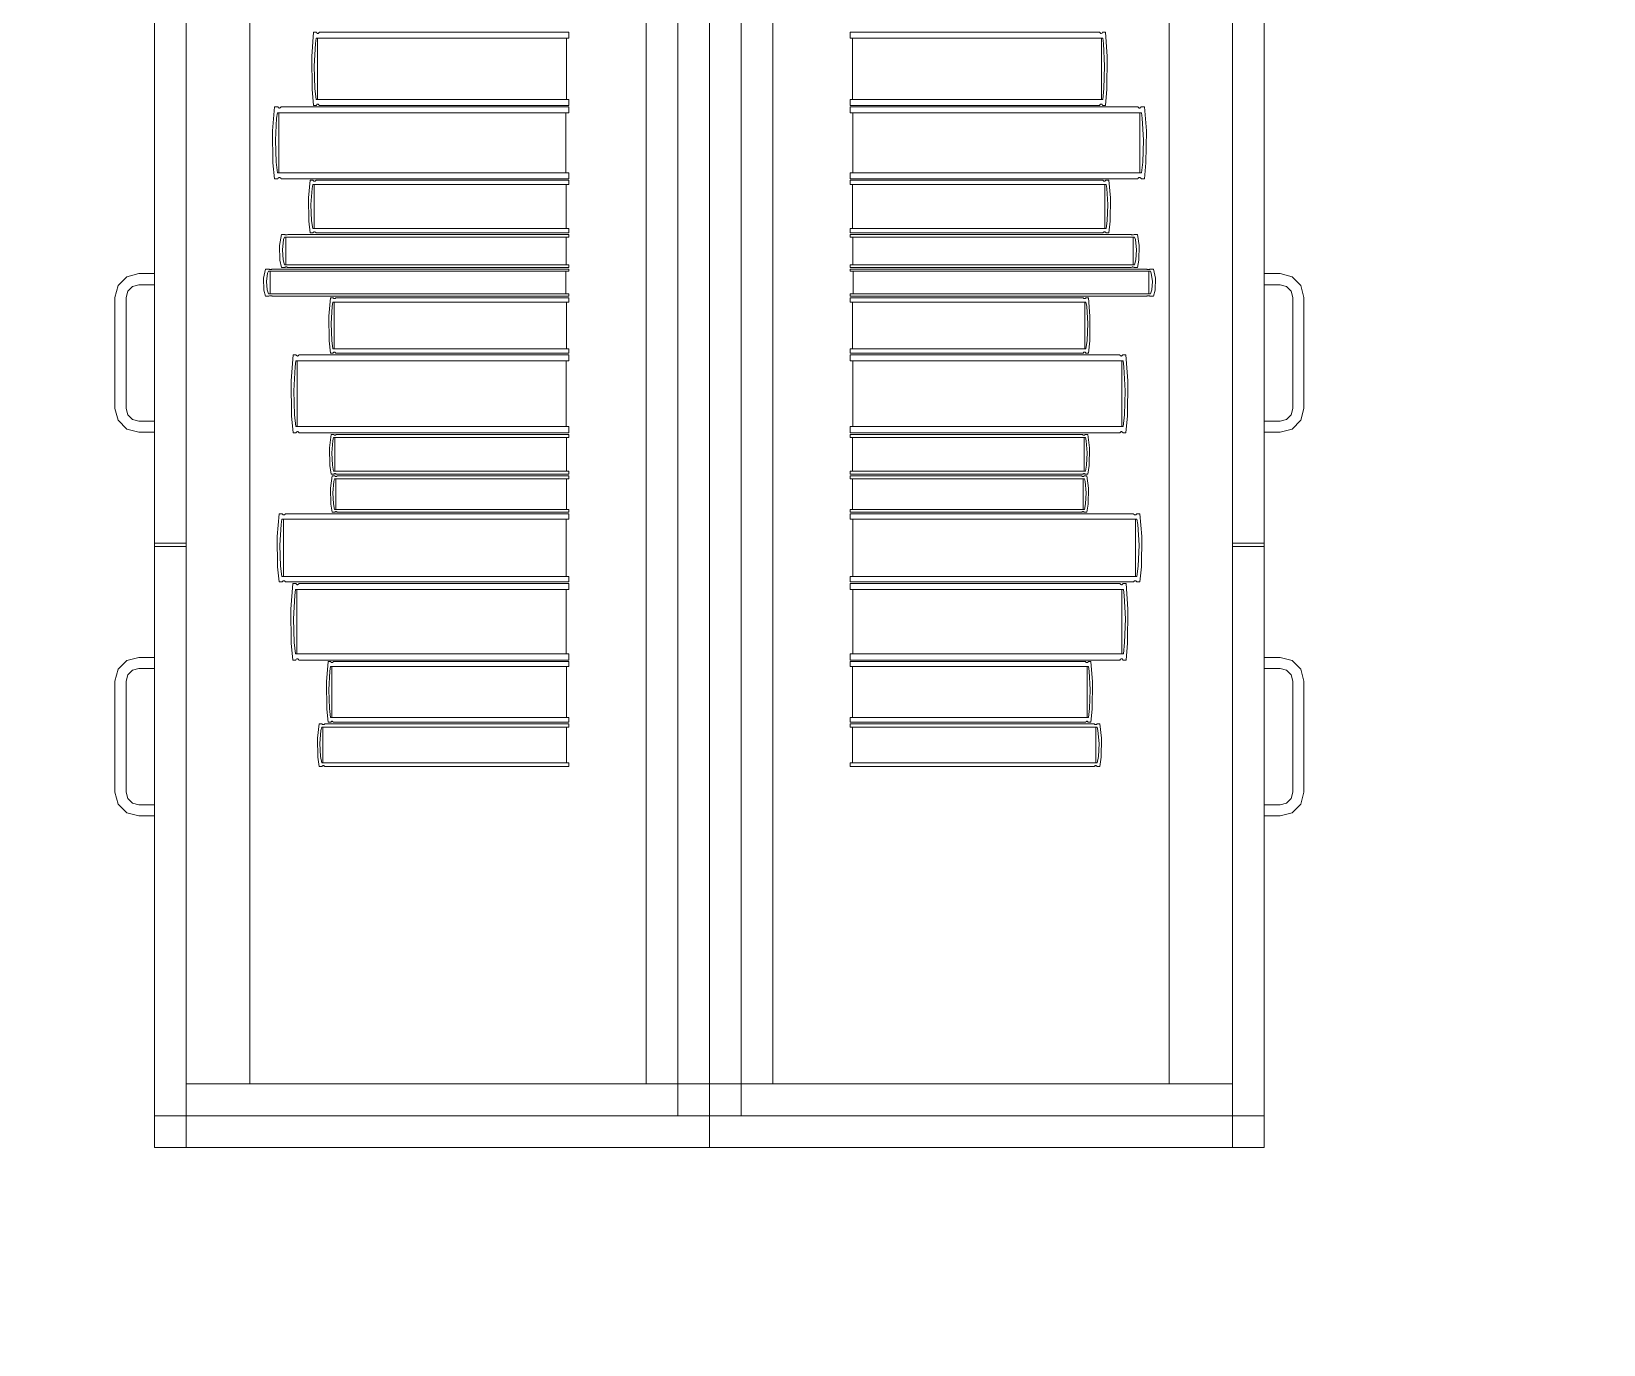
# Model space of a CAD drawing. Header units: inches. Extents: x -38 to 5698, y -33 to 92.
# Drawn here: x 19.242 to 20.234, y 12.188 to 13.016 of the extents above; entities that cross this region are included whole.
import ezdxf

# ---------------------------------------------------------------- set-up
doc = ezdxf.new("R2010")
doc.units = ezdxf.units.IN
doc.header["$MEASUREMENT"] = 0
doc.layers.add('08 _ STR _ EXT _ 10 Vereda Exterior', color=7, linetype='Continuous')
doc.layers.add('Interior - Mobiliario', color=7, linetype='Continuous')

msp = doc.modelspace()

# ---------------------------------------------------------------- hatches: boundary and pattern name
at = {"layer": '08 _ STR _ EXT _ 10 Vereda Exterior', "linetype": 'Continuous', "lineweight": 13}
h = msp.add_hatch(dxfattribs=at)
h.set_pattern_fill('RETÍCULA_100X100_0002', color=251, style=0, pattern_type=2)
h.set_pattern_definition([(360, (3.7574, 18.3027), (0, 2.53199), []), (90, (3.7574, 18.3027), (-3.6, 0), [])])
h.paths.add_polyline_path([(2.17, 3.62132), (4.29132, 1.5), (9.32, 1.5), (9.32, 6.5), (40.52, 6.5), (40.52, 1.5), (52.92, 1.5), (52.92, 19.08592), (51.56998, 19.08592), (51.56998, 7.2), (9.06996, 7.2), (9.06996, 7.85001), (6.52013, 7.85001, -0.414214), (6.27012, 8.10001), (6.27012, 8.85001, -0.414213), (6.52012, 9.10001), (9.06996, 9.10002), (9.06996, 12), (6.52013, 12, -0.414214), (6.27011, 12.25), (6.27007, 13, -0.414213), (6.52012, 13.25), (9.06996, 13.25001), (9.06996, 16.14999), (6.52008, 16.14999, -0.414214), (6.27012, 16.39999), (6.27008, 17.14999, -0.414213), (6.52008, 17.39999), (8.76997, 17.4), (8.77062, 21.04989), (2.17, 21.04989)])

# ---------------------------------------------------------------- linework, layer by layer
at = {"layer": 'Interior - Mobiliario', "color": 175, "linetype": 'Continuous', "lineweight": 13}
for p, q in [((19.31998, 13.8121), (19.31998, 12.3121)), ((19.66998, 12.3121), (19.66998, 13.8121)), ((19.66998, 12.3121), (19.66998, 13.8121)), ((20.01998, 13.8121), (20.01998, 12.3121)), ((19.31998, 12.3321), (19.31998, 13.7921)), ((19.31998, 12.3321), (19.31998, 13.7921)), ((19.33998, 12.3321), (19.33998, 13.7921)), ((19.33998, 12.3321), (19.33998, 13.7921)), ((19.33998, 12.3321), (19.33998, 13.7921)), ((19.64998, 13.7921), (19.64998, 12.3321)), ((19.64998, 13.7921), (19.64998, 12.3321)), ((19.64998, 12.3321), (19.64998, 13.7921)), ((19.64998, 13.7921), (19.64998, 12.3321)), ((19.64998, 13.7921), (19.64998, 12.3321)), ((19.64998, 13.7921), (19.64998, 12.3321)), ((19.66998, 13.7921), (19.66998, 12.3321)), ((19.66998, 13.7921), (19.66998, 12.3321)), ((19.66998, 13.7921), (19.66998, 12.3321)), ((19.66998, 13.7921), (19.66998, 12.3321)), ((19.66998, 13.7921), (19.66998, 12.3321)), ((19.66998, 13.7921), (19.66998, 12.3321)), ((19.68998, 13.7921), (19.68998, 12.3321)), ((19.68998, 13.7921), (19.68998, 12.3321)), ((19.68998, 12.3321), (19.68998, 13.7921)), ((19.68998, 13.7921), (19.68998, 12.3321)), ((19.68998, 13.7921), (19.68998, 12.3321)), ((19.68998, 13.7921), (19.68998, 12.3321)), ((19.99998, 12.3321), (19.99998, 13.7921)), ((19.99998, 12.3321), (19.99998, 13.7921)), ((19.99998, 12.3321), (19.99998, 13.7921)), ((20.01998, 12.3321), (20.01998, 13.7921)), ((20.01998, 12.3321), (20.01998, 13.7921)), ((19.33998, 12.3521), (19.33998, 13.7721)), ((19.37998, 13.7721), (19.37998, 12.3521)), ((19.62998, 12.3521), (19.62998, 13.7721)), ((19.66998, 13.7721), (19.66998, 12.3521)), ((19.66998, 13.7721), (19.66998, 12.3521)), ((19.70998, 12.3521), (19.70998, 13.7721)), ((19.95998, 13.7721), (19.95998, 12.3521)), ((19.99998, 12.3521), (19.99998, 13.7721)), ((19.31998, 13.0521), (19.31998, 12.6931)), ((19.33998, 13.0521), (19.33998, 12.6931)), ((19.99998, 13.0521), (19.99998, 12.6931)), ((20.01998, 13.0521), (20.01998, 12.6931)), ((19.41918, 12.99995), (19.42027, 13.01532)), ((19.42027, 13.01532), (19.42202, 13.01532)), ((19.42188, 13.01163), (19.4214, 13.00814)), ((19.58132, 13.01163), (19.42188, 13.01163)), ((19.42202, 13.01532), (19.42215, 13.01508)), ((19.42215, 13.01508), (19.42236, 13.01481)), ((19.42236, 13.01481), (19.42258, 13.01464)), ((19.42258, 13.01464), (19.42282, 13.01455)), ((19.42268, 12.97291), (19.42268, 13.01163)), ((19.42282, 13.01455), (19.42305, 13.01456)), ((19.42305, 13.01456), (19.42329, 13.01467)), ((19.42329, 13.01467), (19.42351, 13.01486)), ((19.42351, 13.01486), (19.42371, 13.01514)), ((19.42371, 13.01514), (19.4238, 13.01532)), ((19.4238, 13.01532), (19.58132, 13.01532)), ((19.57971, 13.01163), (19.57971, 12.97291)), ((19.58132, 13.01532), (19.58132, 13.01163)), ((19.91616, 13.01532), (19.75864, 13.01532)), ((19.75864, 13.01532), (19.75864, 13.01163)), ((19.75864, 13.01163), (19.91808, 13.01163)), ((19.76025, 13.01163), (19.76025, 12.97291)), ((19.91625, 13.01514), (19.91616, 13.01532)), ((19.91645, 13.01486), (19.91625, 13.01514)), ((19.91667, 13.01467), (19.91645, 13.01486)), ((19.91691, 13.01456), (19.91667, 13.01467)), ((19.91714, 13.01455), (19.91691, 13.01456)), ((19.91738, 13.01464), (19.91714, 13.01455)), ((19.91728, 12.97291), (19.91728, 13.01163)), ((19.9176, 13.01481), (19.91738, 13.01464)), ((19.91781, 13.01508), (19.9176, 13.01481)), ((19.91794, 13.01532), (19.91781, 13.01508)), ((19.91969, 13.01532), (19.91794, 13.01532)), ((19.91808, 13.01163), (19.91856, 13.00814)), ((19.92078, 12.99995), (19.91969, 13.01532)), ((19.4214, 13.00814), (19.42073, 12.994)), ((19.91856, 13.00814), (19.91923, 12.994)), ((19.41938, 12.97933), (19.41918, 12.99995)), ((19.42073, 12.994), (19.42114, 12.97981)), ((19.91923, 12.994), (19.91882, 12.97981)), ((19.92058, 12.97933), (19.92078, 12.99995)), ((19.42027, 12.96922), (19.41938, 12.97933)), ((19.42114, 12.97981), (19.42188, 12.97291)), ((19.42188, 12.97291), (19.58132, 12.97291)), ((19.58132, 12.97291), (19.58132, 12.96922)), ((19.91808, 12.97291), (19.75864, 12.97291)), ((19.75864, 12.97291), (19.75864, 12.96922)), ((19.91882, 12.97981), (19.91808, 12.97291)), ((19.91969, 12.96922), (19.92058, 12.97933)), ((19.3944, 12.95313), (19.39565, 12.96822)), ((19.39565, 12.96822), (19.39767, 12.96822)), ((19.39696, 12.96117), (19.39618, 12.94729)), ((19.39751, 12.9646), (19.39696, 12.96117)), ((19.58132, 12.9646), (19.39751, 12.9646)), ((19.39767, 12.96822), (19.39782, 12.96798)), ((19.39782, 12.96798), (19.39806, 12.96772)), ((19.39806, 12.96772), (19.39832, 12.96755)), ((19.39832, 12.96755), (19.39859, 12.96747)), ((19.39844, 12.92658), (19.39844, 12.9646)), ((19.39859, 12.96747), (19.39886, 12.96748)), ((19.39886, 12.96748), (19.39913, 12.96758)), ((19.39913, 12.96758), (19.39939, 12.96777)), ((19.39939, 12.96777), (19.39962, 12.96805)), ((19.39962, 12.96805), (19.39972, 12.96822)), ((19.39972, 12.96822), (19.58132, 12.96822)), ((19.42202, 12.96922), (19.42027, 12.96922)), ((19.42211, 12.9694), (19.42202, 12.96922)), ((19.42231, 12.96968), (19.42211, 12.9694)), ((19.42253, 12.96988), (19.42231, 12.96968)), ((19.42276, 12.96998), (19.42253, 12.96988)), ((19.423, 12.96999), (19.42276, 12.96998)), ((19.42324, 12.96991), (19.423, 12.96999)), ((19.42346, 12.96973), (19.42324, 12.96991)), ((19.42367, 12.96947), (19.42346, 12.96973)), ((19.4238, 12.96922), (19.42367, 12.96947)), ((19.58132, 12.96922), (19.4238, 12.96922)), ((19.57947, 12.9646), (19.57947, 12.92658)), ((19.58132, 12.96822), (19.58132, 12.9646)), ((19.75864, 12.96922), (19.91616, 12.96922)), ((19.94024, 12.96822), (19.75864, 12.96822)), ((19.75864, 12.96822), (19.75864, 12.9646)), ((19.75864, 12.9646), (19.94245, 12.9646)), ((19.76049, 12.9646), (19.76049, 12.92658)), ((19.91616, 12.96922), (19.91629, 12.96947)), ((19.91629, 12.96947), (19.9165, 12.96973)), ((19.9165, 12.96973), (19.91672, 12.96991)), ((19.91672, 12.96991), (19.91696, 12.96999)), ((19.91696, 12.96999), (19.9172, 12.96998)), ((19.9172, 12.96998), (19.91743, 12.96988)), ((19.91743, 12.96988), (19.91765, 12.96968)), ((19.91765, 12.96968), (19.91785, 12.9694)), ((19.91785, 12.9694), (19.91794, 12.96922)), ((19.91794, 12.96922), (19.91969, 12.96922)), ((19.94034, 12.96805), (19.94024, 12.96822)), ((19.94057, 12.96777), (19.94034, 12.96805)), ((19.94083, 12.96758), (19.94057, 12.96777)), ((19.9411, 12.96748), (19.94083, 12.96758)), ((19.94137, 12.96747), (19.9411, 12.96748)), ((19.94164, 12.96755), (19.94137, 12.96747)), ((19.94152, 12.92658), (19.94152, 12.9646)), ((19.9419, 12.96772), (19.94164, 12.96755)), ((19.94214, 12.96798), (19.9419, 12.96772)), ((19.94229, 12.96822), (19.94214, 12.96798)), ((19.94431, 12.96822), (19.94229, 12.96822)), ((19.94245, 12.9646), (19.943, 12.96117)), ((19.943, 12.96117), (19.94378, 12.94729)), ((19.94556, 12.95313), (19.94431, 12.96822)), ((19.39463, 12.93289), (19.3944, 12.95313)), ((19.94533, 12.93289), (19.94556, 12.95313)), ((19.39618, 12.94729), (19.39665, 12.93336)), ((19.94378, 12.94729), (19.94331, 12.93336)), ((19.39565, 12.92296), (19.39463, 12.93289)), ((19.39665, 12.93336), (19.39751, 12.92658)), ((19.94331, 12.93336), (19.94245, 12.92658)), ((19.94431, 12.92296), (19.94533, 12.93289)), ((19.39767, 12.92296), (19.39565, 12.92296)), ((19.39751, 12.92658), (19.58132, 12.92658)), ((19.39777, 12.92313), (19.39767, 12.92296)), ((19.39801, 12.92341), (19.39777, 12.92313)), ((19.39826, 12.9236), (19.39801, 12.92341)), ((19.39853, 12.9237), (19.39826, 12.9236)), ((19.3988, 12.92371), (19.39853, 12.9237)), ((19.39907, 12.92363), (19.3988, 12.92371)), ((19.39933, 12.92346), (19.39907, 12.92363)), ((19.39957, 12.9232), (19.39933, 12.92346)), ((19.39972, 12.92296), (19.39957, 12.9232)), ((19.58132, 12.92296), (19.39972, 12.92296)), ((19.41706, 12.91091), (19.41816, 12.92196)), ((19.41816, 12.92196), (19.41993, 12.92196)), ((19.41993, 12.92196), (19.42007, 12.92178)), ((19.42007, 12.92178), (19.42028, 12.92159)), ((19.42028, 12.92159), (19.4205, 12.92146)), ((19.42098, 12.92141), (19.42122, 12.92149)), ((19.42122, 12.92149), (19.42144, 12.92163)), ((19.42144, 12.92163), (19.42165, 12.92183)), ((19.42165, 12.92183), (19.42174, 12.92196)), ((19.42174, 12.92196), (19.58132, 12.92196)), ((19.58132, 12.92658), (19.58132, 12.92296)), ((19.58132, 12.92196), (19.58132, 12.91931)), ((19.94245, 12.92658), (19.75864, 12.92658)), ((19.75864, 12.92658), (19.75864, 12.92296)), ((19.75864, 12.92296), (19.94024, 12.92296)), ((19.91822, 12.92196), (19.75864, 12.92196)), ((19.75864, 12.92196), (19.75864, 12.91931)), ((19.91831, 12.92183), (19.91822, 12.92196)), ((19.91852, 12.92163), (19.91831, 12.92183)), ((19.91874, 12.92149), (19.91852, 12.92163)), ((19.91898, 12.92141), (19.91874, 12.92149)), ((19.91968, 12.92159), (19.91946, 12.92146)), ((19.91989, 12.92178), (19.91968, 12.92159)), ((19.92003, 12.92196), (19.91989, 12.92178)), ((19.9218, 12.92196), (19.92003, 12.92196)), ((19.9229, 12.91091), (19.9218, 12.92196)), ((19.94024, 12.92296), (19.94039, 12.9232)), ((19.94039, 12.9232), (19.94063, 12.92346)), ((19.94063, 12.92346), (19.94089, 12.92363)), ((19.94089, 12.92363), (19.94116, 12.92371)), ((19.94116, 12.92371), (19.94143, 12.9237)), ((19.94143, 12.9237), (19.9417, 12.9236)), ((19.9417, 12.9236), (19.94195, 12.92341)), ((19.94195, 12.92341), (19.94219, 12.92313)), ((19.94219, 12.92313), (19.94229, 12.92296)), ((19.94229, 12.92296), (19.94431, 12.92296)), ((19.41931, 12.91679), (19.41862, 12.90664)), ((19.41979, 12.91931), (19.41931, 12.91679)), ((19.58132, 12.91931), (19.41979, 12.91931)), ((19.4205, 12.92146), (19.42074, 12.9214)), ((19.4206, 12.89148), (19.4206, 12.91931)), ((19.42074, 12.9214), (19.42098, 12.92141)), ((19.57969, 12.91931), (19.57969, 12.89148)), ((19.75864, 12.91931), (19.92017, 12.91931)), ((19.76027, 12.91931), (19.76027, 12.89148)), ((19.91922, 12.9214), (19.91898, 12.92141)), ((19.91946, 12.92146), (19.91922, 12.9214)), ((19.91936, 12.89148), (19.91936, 12.91931)), ((19.92017, 12.91931), (19.92065, 12.91679)), ((19.92065, 12.91679), (19.92134, 12.90664)), ((19.41726, 12.89609), (19.41706, 12.91091)), ((19.41862, 12.90664), (19.41904, 12.89644)), ((19.92134, 12.90664), (19.92092, 12.89644)), ((19.9227, 12.89609), (19.9229, 12.91091)), ((19.41816, 12.88883), (19.41726, 12.89609)), ((19.41904, 12.89644), (19.41979, 12.89148)), ((19.92092, 12.89644), (19.92017, 12.89148)), ((19.9218, 12.88883), (19.9227, 12.89609)), ((19.39883, 12.88087), (19.40005, 12.88783)), ((19.40005, 12.88783), (19.40202, 12.88783)), ((19.40133, 12.88458), (19.40057, 12.87818)), ((19.40186, 12.88616), (19.40133, 12.88458)), ((19.58132, 12.88616), (19.40186, 12.88616)), ((19.40202, 12.88783), (19.40217, 12.88772)), ((19.40217, 12.88772), (19.40241, 12.8876)), ((19.40241, 12.8876), (19.40266, 12.88752)), ((19.40266, 12.88752), (19.40292, 12.88748)), ((19.40277, 12.86863), (19.40277, 12.88616)), ((19.40292, 12.88748), (19.40319, 12.88748)), ((19.40319, 12.88748), (19.40345, 12.88753)), ((19.40345, 12.88753), (19.4037, 12.88762)), ((19.4037, 12.88762), (19.40393, 12.88775)), ((19.40393, 12.88775), (19.40403, 12.88783)), ((19.40403, 12.88783), (19.58132, 12.88783)), ((19.41993, 12.88883), (19.41816, 12.88883)), ((19.41979, 12.89148), (19.58132, 12.89148)), ((19.42002, 12.88896), (19.41993, 12.88883)), ((19.42023, 12.88916), (19.42002, 12.88896)), ((19.42045, 12.8893), (19.42023, 12.88916)), ((19.42069, 12.88937), (19.42045, 12.8893)), ((19.42093, 12.88938), (19.42069, 12.88937)), ((19.42117, 12.88932), (19.42093, 12.88938)), ((19.42139, 12.88919), (19.42117, 12.88932)), ((19.4216, 12.889), (19.42139, 12.88919)), ((19.42174, 12.88883), (19.4216, 12.889)), ((19.58132, 12.88883), (19.42174, 12.88883)), ((19.57951, 12.88616), (19.57951, 12.86863)), ((19.58132, 12.89148), (19.58132, 12.88883)), ((19.58132, 12.88783), (19.58132, 12.88616)), ((19.92017, 12.89148), (19.75864, 12.89148)), ((19.75864, 12.89148), (19.75864, 12.88883)), ((19.75864, 12.88883), (19.91822, 12.88883)), ((19.93593, 12.88783), (19.75864, 12.88783)), ((19.75864, 12.88783), (19.75864, 12.88616)), ((19.75864, 12.88616), (19.9381, 12.88616)), ((19.76045, 12.88616), (19.76045, 12.86863)), ((19.91822, 12.88883), (19.91836, 12.889)), ((19.91836, 12.889), (19.91857, 12.88919)), ((19.91857, 12.88919), (19.91879, 12.88932)), ((19.91879, 12.88932), (19.91903, 12.88938)), ((19.91903, 12.88938), (19.91927, 12.88937)), ((19.91927, 12.88937), (19.91951, 12.8893)), ((19.91951, 12.8893), (19.91973, 12.88916)), ((19.91973, 12.88916), (19.91994, 12.88896)), ((19.91994, 12.88896), (19.92003, 12.88883)), ((19.92003, 12.88883), (19.9218, 12.88883)), ((19.93603, 12.88775), (19.93593, 12.88783)), ((19.93626, 12.88762), (19.93603, 12.88775)), ((19.93651, 12.88753), (19.93626, 12.88762)), ((19.93677, 12.88748), (19.93651, 12.88753)), ((19.93704, 12.88748), (19.93677, 12.88748)), ((19.9373, 12.88752), (19.93704, 12.88748)), ((19.93719, 12.86863), (19.93719, 12.88616)), ((19.93755, 12.8876), (19.9373, 12.88752)), ((19.93779, 12.88772), (19.93755, 12.8876)), ((19.93794, 12.88783), (19.93779, 12.88772)), ((19.93991, 12.88783), (19.93794, 12.88783)), ((19.9381, 12.88616), (19.93863, 12.88458)), ((19.93863, 12.88458), (19.93939, 12.87818)), ((19.94113, 12.88087), (19.93991, 12.88783)), ((19.39906, 12.87154), (19.39883, 12.88087)), ((19.40057, 12.87818), (19.40103, 12.87176)), ((19.93939, 12.87818), (19.93893, 12.87176)), ((19.9409, 12.87154), (19.94113, 12.88087)), ((19.30248, 12.86109), (19.30998, 12.8631)), ((19.30998, 12.8631), (19.31998, 12.8631)), ((19.31998, 12.8631), (19.31998, 12.8561)), ((19.38865, 12.86027), (19.38993, 12.86596)), ((19.38993, 12.86596), (19.39201, 12.86596)), ((19.39128, 12.8633), (19.39048, 12.85807)), ((19.39185, 12.8646), (19.39128, 12.8633)), ((19.58132, 12.8646), (19.39185, 12.8646)), ((19.39201, 12.86596), (19.39217, 12.86587)), ((19.39217, 12.86587), (19.39242, 12.86577)), ((19.39242, 12.86577), (19.39269, 12.86571)), ((19.39269, 12.86571), (19.39296, 12.86568)), ((19.3928, 12.85027), (19.3928, 12.8646)), ((19.39296, 12.86568), (19.39325, 12.86568)), ((19.39325, 12.86568), (19.39352, 12.86572)), ((19.39352, 12.86572), (19.39379, 12.86579)), ((19.39379, 12.86579), (19.39403, 12.8659)), ((19.39403, 12.8659), (19.39413, 12.86596)), ((19.39413, 12.86596), (19.58132, 12.86596)), ((19.40005, 12.86696), (19.39906, 12.87154)), ((19.40202, 12.86696), (19.40005, 12.86696)), ((19.40103, 12.87176), (19.40186, 12.86863)), ((19.40186, 12.86863), (19.58132, 12.86863)), ((19.40212, 12.86704), (19.40202, 12.86696)), ((19.40235, 12.86717), (19.40212, 12.86704)), ((19.4026, 12.86726), (19.40235, 12.86717)), ((19.40286, 12.86731), (19.4026, 12.86726)), ((19.40313, 12.86731), (19.40286, 12.86731)), ((19.40339, 12.86727), (19.40313, 12.86731)), ((19.40365, 12.86719), (19.40339, 12.86727)), ((19.40388, 12.86707), (19.40365, 12.86719)), ((19.40403, 12.86696), (19.40388, 12.86707)), ((19.58132, 12.86696), (19.40403, 12.86696)), ((19.57941, 12.8646), (19.57941, 12.85027)), ((19.58132, 12.86863), (19.58132, 12.86696)), ((19.58132, 12.86596), (19.58132, 12.8646)), ((19.9381, 12.86863), (19.75864, 12.86863)), ((19.75864, 12.86863), (19.75864, 12.86696)), ((19.75864, 12.86696), (19.93593, 12.86696)), ((19.94583, 12.86596), (19.75864, 12.86596)), ((19.75864, 12.86596), (19.75864, 12.8646)), ((19.75864, 12.8646), (19.94811, 12.8646)), ((19.76055, 12.8646), (19.76055, 12.85027)), ((19.93593, 12.86696), (19.93608, 12.86707)), ((19.93608, 12.86707), (19.93631, 12.86719)), ((19.93631, 12.86719), (19.93657, 12.86727)), ((19.93657, 12.86727), (19.93683, 12.86731)), ((19.93683, 12.86731), (19.9371, 12.86731)), ((19.9371, 12.86731), (19.93736, 12.86726)), ((19.93736, 12.86726), (19.93761, 12.86717)), ((19.93761, 12.86717), (19.93784, 12.86704)), ((19.93784, 12.86704), (19.93794, 12.86696)), ((19.93794, 12.86696), (19.93991, 12.86696)), ((19.93893, 12.87176), (19.9381, 12.86863)), ((19.93991, 12.86696), (19.9409, 12.87154)), ((19.94593, 12.8659), (19.94583, 12.86596)), ((19.94617, 12.86579), (19.94593, 12.8659)), ((19.94644, 12.86572), (19.94617, 12.86579)), ((19.94671, 12.86568), (19.94644, 12.86572)), ((19.947, 12.86568), (19.94671, 12.86568)), ((19.94727, 12.86571), (19.947, 12.86568)), ((19.94715, 12.85027), (19.94715, 12.8646)), ((19.94754, 12.86577), (19.94727, 12.86571)), ((19.94779, 12.86587), (19.94754, 12.86577)), ((19.94795, 12.86596), (19.94779, 12.86587)), ((19.95003, 12.86596), (19.94795, 12.86596)), ((19.94811, 12.8646), (19.94868, 12.8633)), ((19.94868, 12.8633), (19.94948, 12.85807)), ((19.95131, 12.86027), (19.95003, 12.86596)), ((20.02998, 12.8631), (20.01998, 12.8631)), ((20.01998, 12.8631), (20.01998, 12.8561)), ((20.03748, 12.86109), (20.02998, 12.8631)), ((19.29498, 12.8481), (19.29699, 12.8556)), ((19.29699, 12.8556), (19.30248, 12.86109)), ((19.30305, 12.8521), (19.30198, 12.8481)), ((19.30598, 12.85503), (19.30305, 12.8521)), ((19.30998, 12.8561), (19.30598, 12.85503)), ((19.31998, 12.8561), (19.30998, 12.8561)), ((19.38889, 12.85265), (19.38865, 12.86027)), ((19.38993, 12.84891), (19.38889, 12.85265)), ((19.39048, 12.85807), (19.39097, 12.85283)), ((19.39097, 12.85283), (19.39185, 12.85027)), ((19.94899, 12.85283), (19.94811, 12.85027)), ((19.94948, 12.85807), (19.94899, 12.85283)), ((19.95003, 12.84891), (19.95107, 12.85265)), ((19.95107, 12.85265), (19.95131, 12.86027)), ((20.01998, 12.8561), (20.02998, 12.8561)), ((20.02998, 12.8561), (20.03398, 12.85503)), ((20.03398, 12.85503), (20.03691, 12.8521)), ((20.03691, 12.8521), (20.03798, 12.8481)), ((20.04297, 12.8556), (20.03748, 12.86109)), ((20.04498, 12.8481), (20.04297, 12.8556)), ((19.29498, 12.7781), (19.29498, 12.8481)), ((19.30198, 12.8481), (19.30198, 12.7781)), ((19.39201, 12.84891), (19.38993, 12.84891)), ((19.39185, 12.85027), (19.58132, 12.85027)), ((19.39212, 12.84897), (19.39201, 12.84891)), ((19.39236, 12.84908), (19.39212, 12.84897)), ((19.39263, 12.84915), (19.39236, 12.84908)), ((19.3929, 12.84919), (19.39263, 12.84915)), ((19.39318, 12.84919), (19.3929, 12.84919)), ((19.39346, 12.84916), (19.39318, 12.84919)), ((19.39373, 12.8491), (19.39346, 12.84916)), ((19.39398, 12.849), (19.39373, 12.8491)), ((19.39413, 12.84891), (19.39398, 12.849)), ((19.58132, 12.84891), (19.39413, 12.84891)), ((19.42996, 12.83626), (19.43097, 12.84791)), ((19.43097, 12.84791), (19.4326, 12.84791)), ((19.43202, 12.84246), (19.4314, 12.83175)), ((19.43247, 12.84511), (19.43202, 12.84246)), ((19.58132, 12.84511), (19.43247, 12.84511)), ((19.4326, 12.84791), (19.43273, 12.84772)), ((19.43273, 12.84772), (19.43292, 12.84752)), ((19.43292, 12.84752), (19.43313, 12.84739)), ((19.43313, 12.84739), (19.43335, 12.84732)), ((19.43322, 12.81577), (19.43322, 12.84511)), ((19.43335, 12.84732), (19.43357, 12.84733)), ((19.43357, 12.84733), (19.43379, 12.84741)), ((19.43379, 12.84741), (19.43399, 12.84756)), ((19.43399, 12.84756), (19.43418, 12.84777)), ((19.43418, 12.84777), (19.43427, 12.84791)), ((19.43427, 12.84791), (19.58132, 12.84791)), ((19.57982, 12.84511), (19.57982, 12.81577)), ((19.58132, 12.85027), (19.58132, 12.84891)), ((19.58132, 12.84791), (19.58132, 12.84511)), ((19.94811, 12.85027), (19.75864, 12.85027)), ((19.75864, 12.85027), (19.75864, 12.84891)), ((19.75864, 12.84891), (19.94583, 12.84891)), ((19.90569, 12.84791), (19.75864, 12.84791)), ((19.75864, 12.84791), (19.75864, 12.84511)), ((19.75864, 12.84511), (19.90749, 12.84511)), ((19.76014, 12.84511), (19.76014, 12.81577)), ((19.90578, 12.84777), (19.90569, 12.84791)), ((19.90597, 12.84756), (19.90578, 12.84777)), ((19.90617, 12.84741), (19.90597, 12.84756)), ((19.90639, 12.84733), (19.90617, 12.84741)), ((19.90661, 12.84732), (19.90639, 12.84733)), ((19.90683, 12.84739), (19.90661, 12.84732)), ((19.90674, 12.81577), (19.90674, 12.84511)), ((19.90704, 12.84752), (19.90683, 12.84739)), ((19.90723, 12.84772), (19.90704, 12.84752)), ((19.90736, 12.84791), (19.90723, 12.84772)), ((19.90899, 12.84791), (19.90736, 12.84791)), ((19.90749, 12.84511), (19.90794, 12.84246)), ((19.90794, 12.84246), (19.90856, 12.83175)), ((19.91, 12.83626), (19.90899, 12.84791)), ((19.94583, 12.84891), (19.94598, 12.849)), ((19.94598, 12.849), (19.94623, 12.8491)), ((19.94623, 12.8491), (19.9465, 12.84916)), ((19.9465, 12.84916), (19.94678, 12.84919)), ((19.94678, 12.84919), (19.94706, 12.84919)), ((19.94706, 12.84919), (19.94733, 12.84915)), ((19.94733, 12.84915), (19.9476, 12.84908)), ((19.9476, 12.84908), (19.94784, 12.84897)), ((19.94784, 12.84897), (19.94795, 12.84891)), ((19.94795, 12.84891), (19.95003, 12.84891)), ((20.03798, 12.8481), (20.03798, 12.7781)), ((20.04498, 12.7781), (20.04498, 12.8481)), ((19.43014, 12.82064), (19.42996, 12.83626)), ((19.90982, 12.82064), (19.91, 12.83626)), ((19.4314, 12.83175), (19.43178, 12.821)), ((19.90856, 12.83175), (19.90818, 12.821)), ((19.43097, 12.81298), (19.43014, 12.82064)), ((19.4326, 12.81298), (19.43097, 12.81298)), ((19.43178, 12.821), (19.43247, 12.81577)), ((19.43247, 12.81577), (19.58132, 12.81577)), ((19.43268, 12.81311), (19.4326, 12.81298)), ((19.43287, 12.81333), (19.43268, 12.81311)), ((19.43308, 12.81347), (19.43287, 12.81333)), ((19.4333, 12.81355), (19.43308, 12.81347)), ((19.43352, 12.81356), (19.4333, 12.81355)), ((19.43374, 12.8135), (19.43352, 12.81356)), ((19.43395, 12.81337), (19.43374, 12.8135)), ((19.43414, 12.81317), (19.43395, 12.81337)), ((19.43427, 12.81298), (19.43414, 12.81317)), ((19.58132, 12.81298), (19.43427, 12.81298)), ((19.58132, 12.81577), (19.58132, 12.81298)), ((19.90749, 12.81577), (19.75864, 12.81577)), ((19.75864, 12.81577), (19.75864, 12.81298)), ((19.75864, 12.81298), (19.90569, 12.81298)), ((19.90569, 12.81298), (19.90582, 12.81317)), ((19.90582, 12.81317), (19.90601, 12.81337)), ((19.90601, 12.81337), (19.90622, 12.8135)), ((19.90622, 12.8135), (19.90644, 12.81356)), ((19.90644, 12.81356), (19.90666, 12.81355)), ((19.90666, 12.81355), (19.90688, 12.81347)), ((19.90688, 12.81347), (19.90708, 12.81333)), ((19.90708, 12.81333), (19.90728, 12.81311)), ((19.90728, 12.81311), (19.90736, 12.81298)), ((19.90736, 12.81298), (19.90899, 12.81298)), ((19.90818, 12.821), (19.90749, 12.81577)), ((19.90899, 12.81298), (19.90982, 12.82064)), ((19.40616, 12.79554), (19.40733, 12.81198)), ((19.40733, 12.81198), (19.40922, 12.81198)), ((19.40856, 12.80429), (19.40783, 12.78918)), ((19.40907, 12.80803), (19.40856, 12.80429)), ((19.58132, 12.80803), (19.40907, 12.80803)), ((19.40922, 12.81198), (19.40937, 12.81171)), ((19.40937, 12.81171), (19.40959, 12.81143)), ((19.40959, 12.81143), (19.40984, 12.81124)), ((19.40984, 12.81124), (19.41009, 12.81115)), ((19.40994, 12.76662), (19.40994, 12.80803)), ((19.41009, 12.81115), (19.41035, 12.81117)), ((19.41035, 12.81117), (19.4106, 12.81128)), ((19.4106, 12.81128), (19.41084, 12.81149)), ((19.41084, 12.81149), (19.41105, 12.81179)), ((19.41105, 12.81179), (19.41115, 12.81198)), ((19.41115, 12.81198), (19.58132, 12.81198)), ((19.57958, 12.80803), (19.57958, 12.76662)), ((19.58132, 12.81198), (19.58132, 12.80803)), ((19.92881, 12.81198), (19.75864, 12.81198)), ((19.75864, 12.81198), (19.75864, 12.80803)), ((19.75864, 12.80803), (19.93089, 12.80803)), ((19.76038, 12.80803), (19.76038, 12.76662)), ((19.9289, 12.81179), (19.92881, 12.81198)), ((19.92912, 12.81149), (19.9289, 12.81179)), ((19.92936, 12.81128), (19.92912, 12.81149)), ((19.92961, 12.81117), (19.92936, 12.81128)), ((19.92987, 12.81115), (19.92961, 12.81117)), ((19.93012, 12.81124), (19.92987, 12.81115)), ((19.93002, 12.76662), (19.93002, 12.80803)), ((19.93037, 12.81143), (19.93012, 12.81124)), ((19.93059, 12.81171), (19.93037, 12.81143)), ((19.93074, 12.81198), (19.93059, 12.81171)), ((19.93263, 12.81198), (19.93074, 12.81198)), ((19.93089, 12.80803), (19.9314, 12.80429)), ((19.9314, 12.80429), (19.93213, 12.78918)), ((19.93379, 12.79554), (19.93263, 12.81198)), ((19.40638, 12.77349), (19.40616, 12.79554)), ((19.93358, 12.77349), (19.93379, 12.79554)), ((19.40783, 12.78918), (19.40827, 12.774)), ((19.93213, 12.78918), (19.93169, 12.774)), ((19.29699, 12.7706), (19.29498, 12.7781)), ((19.30198, 12.7781), (19.30305, 12.7741)), ((19.30305, 12.7741), (19.30598, 12.77117)), ((19.40733, 12.76267), (19.40638, 12.77349)), ((19.40827, 12.774), (19.40907, 12.76662)), ((19.93169, 12.774), (19.93089, 12.76662)), ((19.93263, 12.76267), (19.93358, 12.77349)), ((20.03691, 12.7741), (20.03398, 12.77117)), ((20.03798, 12.7781), (20.03691, 12.7741)), ((20.04297, 12.7706), (20.04498, 12.7781)), ((19.30248, 12.76511), (19.29699, 12.7706)), ((19.30998, 12.7631), (19.30248, 12.76511)), ((19.30598, 12.77117), (19.30998, 12.7701)), ((19.30998, 12.7701), (19.31998, 12.7701)), ((19.31998, 12.7631), (19.30998, 12.7631)), ((19.31998, 12.7701), (19.31998, 12.7631)), ((19.40907, 12.76662), (19.58132, 12.76662)), ((19.40932, 12.76286), (19.40922, 12.76267)), ((19.40954, 12.76316), (19.40932, 12.76286)), ((19.40978, 12.76337), (19.40954, 12.76316)), ((19.41003, 12.76349), (19.40978, 12.76337)), ((19.41029, 12.7635), (19.41003, 12.76349)), ((19.41054, 12.76341), (19.41029, 12.7635)), ((19.41078, 12.76322), (19.41054, 12.76341)), ((19.41101, 12.76294), (19.41078, 12.76322)), ((19.41115, 12.76267), (19.41101, 12.76294)), ((19.58132, 12.76662), (19.58132, 12.76267)), ((19.93089, 12.76662), (19.75864, 12.76662)), ((19.75864, 12.76662), (19.75864, 12.76267)), ((19.92881, 12.76267), (19.92895, 12.76294)), ((19.92895, 12.76294), (19.92918, 12.76322)), ((19.92918, 12.76322), (19.92942, 12.76341)), ((19.92942, 12.76341), (19.92967, 12.7635)), ((19.92967, 12.7635), (19.92993, 12.76349)), ((19.92993, 12.76349), (19.93018, 12.76337)), ((19.93018, 12.76337), (19.93042, 12.76316)), ((19.93042, 12.76316), (19.93064, 12.76286)), ((19.93064, 12.76286), (19.93074, 12.76267)), ((20.01998, 12.7701), (20.01998, 12.7631)), ((20.02998, 12.7701), (20.01998, 12.7701)), ((20.01998, 12.7631), (20.02998, 12.7631)), ((20.03398, 12.77117), (20.02998, 12.7701)), ((20.02998, 12.7631), (20.03748, 12.76511)), ((20.03748, 12.76511), (20.04297, 12.7706)), ((19.40922, 12.76267), (19.40733, 12.76267)), ((19.58132, 12.76267), (19.41115, 12.76267)), ((19.43034, 12.7533), (19.43134, 12.76167)), ((19.43052, 12.74206), (19.43034, 12.7533)), ((19.43134, 12.76167), (19.43297, 12.76167)), ((19.4324, 12.75776), (19.43177, 12.75006)), ((19.43284, 12.75966), (19.4324, 12.75776)), ((19.58132, 12.75966), (19.43284, 12.75966)), ((19.43297, 12.76167), (19.4331, 12.76154)), ((19.4331, 12.76154), (19.43329, 12.76139)), ((19.43329, 12.76139), (19.4335, 12.7613)), ((19.4335, 12.7613), (19.43372, 12.76125)), ((19.43359, 12.73856), (19.43359, 12.75966)), ((19.43372, 12.76125), (19.43394, 12.76126)), ((19.43394, 12.76126), (19.43416, 12.76132)), ((19.43416, 12.76132), (19.43436, 12.76142)), ((19.43436, 12.76142), (19.43455, 12.76158)), ((19.43455, 12.76158), (19.43464, 12.76167)), ((19.43464, 12.76167), (19.58132, 12.76167)), ((19.57982, 12.75966), (19.57982, 12.73856)), ((19.58132, 12.76167), (19.58132, 12.75966)), ((19.75864, 12.76267), (19.92881, 12.76267)), ((19.90532, 12.76167), (19.75864, 12.76167)), ((19.75864, 12.76167), (19.75864, 12.75966)), ((19.75864, 12.75966), (19.90712, 12.75966)), ((19.76014, 12.75966), (19.76014, 12.73856)), ((19.90541, 12.76158), (19.90532, 12.76167)), ((19.9056, 12.76142), (19.90541, 12.76158)), ((19.9058, 12.76132), (19.9056, 12.76142)), ((19.90602, 12.76126), (19.9058, 12.76132)), ((19.90624, 12.76125), (19.90602, 12.76126)), ((19.90646, 12.7613), (19.90624, 12.76125)), ((19.90637, 12.73856), (19.90637, 12.75966)), ((19.90667, 12.76139), (19.90646, 12.7613)), ((19.90686, 12.76154), (19.90667, 12.76139)), ((19.90699, 12.76167), (19.90686, 12.76154)), ((19.90862, 12.76167), (19.90699, 12.76167)), ((19.90712, 12.75966), (19.90756, 12.75776)), ((19.90756, 12.75776), (19.90819, 12.75006)), ((19.90962, 12.7533), (19.90862, 12.76167)), ((19.90944, 12.74206), (19.90962, 12.7533)), ((19.93074, 12.76267), (19.93263, 12.76267)), ((19.43177, 12.75006), (19.43215, 12.74233)), ((19.90819, 12.75006), (19.9078, 12.74233)), ((19.43134, 12.73656), (19.43052, 12.74206)), ((19.43096, 12.72791), (19.43197, 12.73556)), ((19.43297, 12.73656), (19.43134, 12.73656)), ((19.43197, 12.73556), (19.43359, 12.73556)), ((19.43215, 12.74233), (19.43284, 12.73856)), ((19.43284, 12.73856), (19.58132, 12.73856)), ((19.43306, 12.73665), (19.43297, 12.73656)), ((19.43346, 12.73372), (19.43302, 12.73198)), ((19.43325, 12.73681), (19.43306, 12.73665)), ((19.43345, 12.73691), (19.43325, 12.73681)), ((19.43367, 12.73697), (19.43345, 12.73691)), ((19.58132, 12.73372), (19.43346, 12.73372)), ((19.43359, 12.73556), (19.43371, 12.73543)), ((19.43389, 12.73697), (19.43367, 12.73697)), ((19.43371, 12.73543), (19.43391, 12.7353)), ((19.43411, 12.73693), (19.43389, 12.73697)), ((19.43391, 12.7353), (19.43411, 12.73521)), ((19.43432, 12.73683), (19.43411, 12.73693)), ((19.43411, 12.73521), (19.43433, 12.73517)), ((19.43421, 12.71445), (19.43421, 12.73372)), ((19.43451, 12.73669), (19.43432, 12.73683)), ((19.43433, 12.73517), (19.43455, 12.73518)), ((19.43464, 12.73656), (19.43451, 12.73669)), ((19.43455, 12.73518), (19.43477, 12.73523)), ((19.58132, 12.73656), (19.43464, 12.73656)), ((19.43477, 12.73523), (19.43497, 12.73533)), ((19.43497, 12.73533), (19.43516, 12.73547)), ((19.43516, 12.73547), (19.43524, 12.73556)), ((19.43524, 12.73556), (19.58132, 12.73556)), ((19.57983, 12.73372), (19.57983, 12.71445)), ((19.58132, 12.73856), (19.58132, 12.73656)), ((19.58132, 12.73556), (19.58132, 12.73372)), ((19.90712, 12.73856), (19.75864, 12.73856)), ((19.75864, 12.73856), (19.75864, 12.73656)), ((19.75864, 12.73656), (19.90532, 12.73656)), ((19.90471, 12.73556), (19.75864, 12.73556)), ((19.75864, 12.73556), (19.75864, 12.73372)), ((19.75864, 12.73372), (19.9065, 12.73372)), ((19.76013, 12.73372), (19.76013, 12.71445)), ((19.9048, 12.73547), (19.90471, 12.73556)), ((19.90499, 12.73533), (19.9048, 12.73547)), ((19.90519, 12.73523), (19.90499, 12.73533)), ((19.90541, 12.73518), (19.90519, 12.73523)), ((19.90532, 12.73656), (19.90545, 12.73669)), ((19.90563, 12.73517), (19.90541, 12.73518)), ((19.90545, 12.73669), (19.90564, 12.73683)), ((19.90584, 12.73521), (19.90563, 12.73517)), ((19.90564, 12.73683), (19.90585, 12.73693)), ((19.90575, 12.71445), (19.90575, 12.73372)), ((19.90605, 12.7353), (19.90584, 12.73521)), ((19.90585, 12.73693), (19.90607, 12.73697)), ((19.90625, 12.73543), (19.90605, 12.7353)), ((19.90607, 12.73697), (19.90629, 12.73697)), ((19.90637, 12.73556), (19.90625, 12.73543)), ((19.90629, 12.73697), (19.90651, 12.73691)), ((19.90799, 12.73556), (19.90637, 12.73556)), ((19.9065, 12.73372), (19.90694, 12.73198)), ((19.90651, 12.73691), (19.90671, 12.73681)), ((19.90671, 12.73681), (19.9069, 12.73665)), ((19.9069, 12.73665), (19.90699, 12.73656)), ((19.90699, 12.73656), (19.90862, 12.73656)), ((19.9078, 12.74233), (19.90712, 12.73856)), ((19.909, 12.72791), (19.90799, 12.73556)), ((19.90862, 12.73656), (19.90944, 12.74206)), ((19.43115, 12.71765), (19.43096, 12.72791)), ((19.43302, 12.73198), (19.43239, 12.72495)), ((19.43239, 12.72495), (19.43277, 12.71789)), ((19.90694, 12.73198), (19.90757, 12.72495)), ((19.90757, 12.72495), (19.90719, 12.71789)), ((19.90881, 12.71765), (19.909, 12.72791)), ((19.43197, 12.71262), (19.43115, 12.71765)), ((19.43277, 12.71789), (19.43346, 12.71445)), ((19.43346, 12.71445), (19.58132, 12.71445)), ((19.58132, 12.71445), (19.58132, 12.71262)), ((19.9065, 12.71445), (19.75864, 12.71445)), ((19.75864, 12.71445), (19.75864, 12.71262)), ((19.90719, 12.71789), (19.9065, 12.71445)), ((19.90799, 12.71262), (19.90881, 12.71765)), ((19.39726, 12.69731), (19.39849, 12.71162)), ((19.39849, 12.71162), (19.40048, 12.71162)), ((19.39978, 12.70493), (19.39901, 12.69177)), ((19.40032, 12.70819), (19.39978, 12.70493)), ((19.58132, 12.70819), (19.40032, 12.70819)), ((19.40048, 12.71162), (19.40063, 12.71139)), ((19.40063, 12.71139), (19.40086, 12.71114)), ((19.40086, 12.71114), (19.40112, 12.71098)), ((19.40112, 12.71098), (19.40139, 12.7109)), ((19.40123, 12.67214), (19.40123, 12.70819)), ((19.40139, 12.7109), (19.40166, 12.71091)), ((19.40166, 12.71091), (19.40192, 12.71101)), ((19.40192, 12.71101), (19.40217, 12.71119)), ((19.40217, 12.71119), (19.4024, 12.71145)), ((19.4024, 12.71145), (19.4025, 12.71162)), ((19.4025, 12.71162), (19.58132, 12.71162)), ((19.43359, 12.71262), (19.43197, 12.71262)), ((19.43367, 12.71271), (19.43359, 12.71262)), ((19.43386, 12.71285), (19.43367, 12.71271)), ((19.43407, 12.71295), (19.43386, 12.71285)), ((19.43428, 12.713), (19.43407, 12.71295)), ((19.4345, 12.713), (19.43428, 12.713)), ((19.43472, 12.71296), (19.4345, 12.713)), ((19.43493, 12.71287), (19.43472, 12.71296)), ((19.43512, 12.71274), (19.43493, 12.71287)), ((19.43524, 12.71262), (19.43512, 12.71274)), ((19.58132, 12.71262), (19.43524, 12.71262)), ((19.57949, 12.70819), (19.57949, 12.67214)), ((19.58132, 12.71162), (19.58132, 12.70819)), ((19.75864, 12.71262), (19.90471, 12.71262)), ((19.93746, 12.71162), (19.75864, 12.71162)), ((19.75864, 12.71162), (19.75864, 12.70819)), ((19.75864, 12.70819), (19.93964, 12.70819)), ((19.76047, 12.70819), (19.76047, 12.67214)), ((19.90471, 12.71262), (19.90484, 12.71274)), ((19.90484, 12.71274), (19.90503, 12.71287)), ((19.90503, 12.71287), (19.90524, 12.71296)), ((19.90524, 12.71296), (19.90546, 12.713)), ((19.90546, 12.713), (19.90568, 12.713)), ((19.90568, 12.713), (19.90589, 12.71295)), ((19.90589, 12.71295), (19.9061, 12.71285)), ((19.9061, 12.71285), (19.90629, 12.71271)), ((19.90629, 12.71271), (19.90637, 12.71262)), ((19.90637, 12.71262), (19.90799, 12.71262)), ((19.93756, 12.71145), (19.93746, 12.71162)), ((19.93779, 12.71119), (19.93756, 12.71145)), ((19.93804, 12.71101), (19.93779, 12.71119)), ((19.9383, 12.71091), (19.93804, 12.71101)), ((19.93857, 12.7109), (19.9383, 12.71091)), ((19.93884, 12.71098), (19.93857, 12.7109)), ((19.93873, 12.67214), (19.93873, 12.70819)), ((19.9391, 12.71114), (19.93884, 12.71098)), ((19.93933, 12.71139), (19.9391, 12.71114)), ((19.93948, 12.71162), (19.93933, 12.71139)), ((19.94147, 12.71162), (19.93948, 12.71162)), ((19.93964, 12.70819), (19.94018, 12.70493)), ((19.94018, 12.70493), (19.94095, 12.69177)), ((19.9427, 12.69731), (19.94147, 12.71162)), ((19.39749, 12.67812), (19.39726, 12.69731)), ((19.94247, 12.67812), (19.9427, 12.69731)), ((19.31998, 12.6931), (19.33998, 12.6931)), ((19.31998, 12.3321), (19.31998, 12.6911)), ((19.31998, 12.6911), (19.33998, 12.6911)), ((19.33998, 12.3321), (19.33998, 12.6911)), ((19.39901, 12.69177), (19.39948, 12.67856)), ((19.94095, 12.69177), (19.94048, 12.67856)), ((20.01998, 12.6931), (19.99998, 12.6931)), ((19.99998, 12.3321), (19.99998, 12.6911)), ((20.01998, 12.6911), (19.99998, 12.6911)), ((20.01998, 12.3321), (20.01998, 12.6911)), ((19.39849, 12.6687), (19.39749, 12.67812)), ((19.39948, 12.67856), (19.40032, 12.67214)), ((19.94048, 12.67856), (19.93964, 12.67214)), ((19.94147, 12.6687), (19.94247, 12.67812)), ((19.40048, 12.6687), (19.39849, 12.6687)), ((19.40032, 12.67214), (19.58132, 12.67214)), ((19.40058, 12.66887), (19.40048, 12.6687)), ((19.40081, 12.66913), (19.40058, 12.66887)), ((19.40106, 12.66931), (19.40081, 12.66913)), ((19.40133, 12.66941), (19.40106, 12.66931)), ((19.4016, 12.66942), (19.40133, 12.66941)), ((19.40186, 12.66934), (19.4016, 12.66942)), ((19.40212, 12.66918), (19.40186, 12.66934)), ((19.40235, 12.66893), (19.40212, 12.66918)), ((19.4025, 12.6687), (19.40235, 12.66893)), ((19.58132, 12.6687), (19.4025, 12.6687)), ((19.40598, 12.65161), (19.40715, 12.6677)), ((19.40715, 12.6677), (19.40905, 12.6677)), ((19.40889, 12.66384), (19.40838, 12.66018)), ((19.58132, 12.66384), (19.40889, 12.66384)), ((19.40905, 12.6677), (19.40919, 12.66745)), ((19.40919, 12.66745), (19.40941, 12.66717)), ((19.40941, 12.66717), (19.40966, 12.66699)), ((19.40966, 12.66699), (19.40991, 12.6669)), ((19.40977, 12.6233), (19.40977, 12.66384)), ((19.40991, 12.6669), (19.41017, 12.66691)), ((19.41017, 12.66691), (19.41042, 12.66702)), ((19.41042, 12.66702), (19.41066, 12.66722)), ((19.41066, 12.66722), (19.41088, 12.66752)), ((19.41088, 12.66752), (19.41098, 12.6677)), ((19.41098, 12.6677), (19.58132, 12.6677)), ((19.57958, 12.66384), (19.57958, 12.6233)), ((19.58132, 12.67214), (19.58132, 12.6687)), ((19.58132, 12.6677), (19.58132, 12.66384)), ((19.93964, 12.67214), (19.75864, 12.67214)), ((19.75864, 12.67214), (19.75864, 12.6687)), ((19.75864, 12.6687), (19.93746, 12.6687)), ((19.92898, 12.6677), (19.75864, 12.6677)), ((19.75864, 12.6677), (19.75864, 12.66384)), ((19.75864, 12.66384), (19.93107, 12.66384)), ((19.76038, 12.66384), (19.76038, 12.6233)), ((19.92908, 12.66752), (19.92898, 12.6677)), ((19.9293, 12.66722), (19.92908, 12.66752)), ((19.92954, 12.66702), (19.9293, 12.66722)), ((19.92979, 12.66691), (19.92954, 12.66702)), ((19.93005, 12.6669), (19.92979, 12.66691)), ((19.9303, 12.66699), (19.93005, 12.6669)), ((19.93019, 12.6233), (19.93019, 12.66384)), ((19.93055, 12.66717), (19.9303, 12.66699)), ((19.93077, 12.66745), (19.93055, 12.66717)), ((19.93091, 12.6677), (19.93077, 12.66745)), ((19.93281, 12.6677), (19.93091, 12.6677)), ((19.93107, 12.66384), (19.93158, 12.66018)), ((19.93398, 12.65161), (19.93281, 12.6677)), ((19.93746, 12.6687), (19.93761, 12.66893)), ((19.93761, 12.66893), (19.93784, 12.66918)), ((19.93784, 12.66918), (19.9381, 12.66934)), ((19.9381, 12.66934), (19.93836, 12.66942)), ((19.93836, 12.66942), (19.93863, 12.66941)), ((19.93863, 12.66941), (19.9389, 12.66931)), ((19.9389, 12.66931), (19.93915, 12.66913)), ((19.93915, 12.66913), (19.93938, 12.66887)), ((19.93938, 12.66887), (19.93948, 12.6687)), ((19.93948, 12.6687), (19.94147, 12.6687)), ((19.40838, 12.66018), (19.40765, 12.64539)), ((19.93158, 12.66018), (19.93231, 12.64539)), ((19.4062, 12.63003), (19.40598, 12.65161)), ((19.40765, 12.64539), (19.40809, 12.63053)), ((19.93231, 12.64539), (19.93187, 12.63053)), ((19.93376, 12.63003), (19.93398, 12.65161)), ((19.40715, 12.61944), (19.4062, 12.63003)), ((19.40809, 12.63053), (19.40889, 12.6233)), ((19.93187, 12.63053), (19.93107, 12.6233)), ((19.93281, 12.61944), (19.93376, 12.63003)), ((19.30248, 12.61909), (19.29699, 12.6136)), ((19.30998, 12.6211), (19.30248, 12.61909)), ((19.30598, 12.61303), (19.30998, 12.6141)), ((19.31998, 12.6211), (19.30998, 12.6211)), ((19.30998, 12.6141), (19.31998, 12.6141)), ((19.31998, 12.6141), (19.31998, 12.6211)), ((19.40905, 12.61944), (19.40715, 12.61944)), ((19.40889, 12.6233), (19.58132, 12.6233)), ((19.40914, 12.61963), (19.40905, 12.61944)), ((19.40936, 12.61992), (19.40914, 12.61963)), ((19.4096, 12.62013), (19.40936, 12.61992)), ((19.40985, 12.62024), (19.4096, 12.62013)), ((19.41011, 12.62025), (19.40985, 12.62024)), ((19.41036, 12.62016), (19.41011, 12.62025)), ((19.41061, 12.61998), (19.41036, 12.62016)), ((19.41083, 12.6197), (19.41061, 12.61998)), ((19.41098, 12.61944), (19.41083, 12.6197)), ((19.58132, 12.61944), (19.41098, 12.61944)), ((19.4284, 12.60567), (19.42942, 12.61844)), ((19.42942, 12.61844), (19.43107, 12.61844)), ((19.43094, 12.61538), (19.43049, 12.61247)), ((19.58132, 12.61538), (19.43094, 12.61538)), ((19.43107, 12.61844), (19.4312, 12.61824)), ((19.4312, 12.61824), (19.43139, 12.61802)), ((19.43139, 12.61802), (19.4316, 12.61787)), ((19.4316, 12.61787), (19.43182, 12.6178)), ((19.4317, 12.58321), (19.4317, 12.61538)), ((19.43182, 12.6178), (19.43205, 12.61781)), ((19.43205, 12.61781), (19.43227, 12.6179)), ((19.43227, 12.6179), (19.43248, 12.61806)), ((19.43248, 12.61806), (19.43267, 12.61829)), ((19.43267, 12.61829), (19.43275, 12.61844)), ((19.43275, 12.61844), (19.58132, 12.61844)), ((19.5798, 12.61538), (19.5798, 12.58321)), ((19.58132, 12.6233), (19.58132, 12.61944)), ((19.58132, 12.61844), (19.58132, 12.61538)), ((19.93107, 12.6233), (19.75864, 12.6233)), ((19.75864, 12.6233), (19.75864, 12.61944)), ((19.75864, 12.61944), (19.92898, 12.61944)), ((19.90721, 12.61844), (19.75864, 12.61844)), ((19.75864, 12.61844), (19.75864, 12.61538)), ((19.75864, 12.61538), (19.90902, 12.61538)), ((19.76016, 12.61538), (19.76016, 12.58321)), ((19.90729, 12.61829), (19.90721, 12.61844)), ((19.90748, 12.61806), (19.90729, 12.61829)), ((19.90769, 12.6179), (19.90748, 12.61806)), ((19.90791, 12.61781), (19.90769, 12.6179)), ((19.90814, 12.6178), (19.90791, 12.61781)), ((19.90836, 12.61787), (19.90814, 12.6178)), ((19.90826, 12.58321), (19.90826, 12.61538)), ((19.90857, 12.61802), (19.90836, 12.61787)), ((19.90876, 12.61824), (19.90857, 12.61802)), ((19.90889, 12.61844), (19.90876, 12.61824)), ((19.91054, 12.61844), (19.90889, 12.61844)), ((19.90902, 12.61538), (19.90947, 12.61247)), ((19.91156, 12.60567), (19.91054, 12.61844)), ((19.92898, 12.61944), (19.92913, 12.6197)), ((19.92913, 12.6197), (19.92935, 12.61998)), ((19.92935, 12.61998), (19.9296, 12.62016)), ((19.9296, 12.62016), (19.92985, 12.62025)), ((19.92985, 12.62025), (19.93011, 12.62024)), ((19.93011, 12.62024), (19.93036, 12.62013)), ((19.93036, 12.62013), (19.9306, 12.61992)), ((19.9306, 12.61992), (19.93082, 12.61963)), ((19.93082, 12.61963), (19.93091, 12.61944)), ((19.93091, 12.61944), (19.93281, 12.61944)), ((20.01998, 12.6211), (20.02998, 12.6211)), ((20.01998, 12.6141), (20.01998, 12.6211)), ((20.02998, 12.6141), (20.01998, 12.6141)), ((20.02998, 12.6211), (20.03748, 12.61909)), ((20.03398, 12.61303), (20.02998, 12.6141)), ((20.03748, 12.61909), (20.04297, 12.6136)), ((19.29699, 12.6136), (19.29498, 12.6061)), ((19.29498, 12.6061), (19.29498, 12.5361)), ((19.30198, 12.6061), (19.30305, 12.6101)), ((19.30198, 12.5361), (19.30198, 12.6061)), ((19.30305, 12.6101), (19.30598, 12.61303)), ((19.42859, 12.58854), (19.4284, 12.60567)), ((19.43049, 12.61247), (19.42985, 12.60073)), ((19.90947, 12.61247), (19.91011, 12.60073)), ((19.91137, 12.58854), (19.91156, 12.60567)), ((20.03691, 12.6101), (20.03398, 12.61303)), ((20.03798, 12.6061), (20.03691, 12.6101)), ((20.03798, 12.5361), (20.03798, 12.6061)), ((20.04297, 12.6136), (20.04498, 12.6061)), ((20.04498, 12.6061), (20.04498, 12.5361)), ((19.42985, 12.60073), (19.43024, 12.58894)), ((19.91011, 12.60073), (19.90972, 12.58894)), ((19.42942, 12.58015), (19.42859, 12.58854)), ((19.43024, 12.58894), (19.43094, 12.58321)), ((19.90972, 12.58894), (19.90902, 12.58321)), ((19.91054, 12.58015), (19.91137, 12.58854)), ((19.42275, 12.57022), (19.42381, 12.57915)), ((19.42381, 12.57915), (19.42552, 12.57915)), ((19.42491, 12.57497), (19.42426, 12.56677)), ((19.42538, 12.577), (19.42491, 12.57497)), ((19.58132, 12.577), (19.42538, 12.577)), ((19.42552, 12.57915), (19.42565, 12.579)), ((19.42565, 12.579), (19.42585, 12.57885)), ((19.42585, 12.57885), (19.42607, 12.57875)), ((19.42607, 12.57875), (19.4263, 12.5787)), ((19.42617, 12.55452), (19.42617, 12.577)), ((19.4263, 12.5787), (19.42653, 12.5787)), ((19.42653, 12.5787), (19.42676, 12.57877)), ((19.42676, 12.57877), (19.42698, 12.57888)), ((19.42698, 12.57888), (19.42718, 12.57904)), ((19.42718, 12.57904), (19.42726, 12.57915)), ((19.42726, 12.57915), (19.58132, 12.57915)), ((19.43107, 12.58015), (19.42942, 12.58015)), ((19.43094, 12.58321), (19.58132, 12.58321)), ((19.43115, 12.58029), (19.43107, 12.58015)), ((19.43135, 12.58053), (19.43115, 12.58029)), ((19.43156, 12.58069), (19.43135, 12.58053)), ((19.43178, 12.58078), (19.43156, 12.58069)), ((19.432, 12.58079), (19.43178, 12.58078)), ((19.43222, 12.58072), (19.432, 12.58079)), ((19.43243, 12.58057), (19.43222, 12.58072)), ((19.43263, 12.58035), (19.43243, 12.58057)), ((19.43275, 12.58015), (19.43263, 12.58035)), ((19.58132, 12.58015), (19.43275, 12.58015)), ((19.57975, 12.577), (19.57975, 12.55452)), ((19.58132, 12.58321), (19.58132, 12.58015)), ((19.58132, 12.57915), (19.58132, 12.577)), ((19.90902, 12.58321), (19.75864, 12.58321)), ((19.75864, 12.58321), (19.75864, 12.58015)), ((19.75864, 12.58015), (19.90721, 12.58015)), ((19.9127, 12.57915), (19.75864, 12.57915)), ((19.75864, 12.57915), (19.75864, 12.577)), ((19.75864, 12.577), (19.91458, 12.577)), ((19.76021, 12.577), (19.76021, 12.55452)), ((19.90721, 12.58015), (19.90733, 12.58035)), ((19.90733, 12.58035), (19.90753, 12.58057)), ((19.90753, 12.58057), (19.90774, 12.58072)), ((19.90774, 12.58072), (19.90796, 12.58079)), ((19.90796, 12.58079), (19.90818, 12.58078)), ((19.90818, 12.58078), (19.9084, 12.58069)), ((19.9084, 12.58069), (19.90861, 12.58053)), ((19.90861, 12.58053), (19.90881, 12.58029)), ((19.90881, 12.58029), (19.90889, 12.58015)), ((19.90889, 12.58015), (19.91054, 12.58015)), ((19.91278, 12.57904), (19.9127, 12.57915)), ((19.91298, 12.57888), (19.91278, 12.57904)), ((19.9132, 12.57877), (19.91298, 12.57888)), ((19.91343, 12.5787), (19.9132, 12.57877)), ((19.91366, 12.5787), (19.91343, 12.5787)), ((19.91389, 12.57875), (19.91366, 12.5787)), ((19.91379, 12.55452), (19.91379, 12.577)), ((19.91411, 12.57885), (19.91389, 12.57875)), ((19.91431, 12.579), (19.91411, 12.57885)), ((19.91444, 12.57915), (19.91431, 12.579)), ((19.91615, 12.57915), (19.91444, 12.57915)), ((19.91458, 12.577), (19.91505, 12.57497)), ((19.91505, 12.57497), (19.9157, 12.56677)), ((19.91721, 12.57022), (19.91615, 12.57915)), ((19.42294, 12.55825), (19.42275, 12.57022)), ((19.42426, 12.56677), (19.42466, 12.55852)), ((19.9157, 12.56677), (19.9153, 12.55852)), ((19.91701, 12.55825), (19.91721, 12.57022)), ((19.42381, 12.55237), (19.42294, 12.55825)), ((19.42466, 12.55852), (19.42538, 12.55452)), ((19.9153, 12.55852), (19.91458, 12.55452)), ((19.91615, 12.55237), (19.91701, 12.55825)), ((19.42552, 12.55237), (19.42381, 12.55237)), ((19.42538, 12.55452), (19.58132, 12.55452)), ((19.42561, 12.55248), (19.42552, 12.55237)), ((19.42581, 12.55264), (19.42561, 12.55248)), ((19.42602, 12.55275), (19.42581, 12.55264)), ((19.42625, 12.55282), (19.42602, 12.55275)), ((19.42648, 12.55282), (19.42625, 12.55282)), ((19.42671, 12.55277), (19.42648, 12.55282)), ((19.42693, 12.55267), (19.42671, 12.55277)), ((19.42713, 12.55252), (19.42693, 12.55267)), ((19.42726, 12.55237), (19.42713, 12.55252)), ((19.58132, 12.55237), (19.42726, 12.55237)), ((19.58132, 12.55452), (19.58132, 12.55237)), ((19.91458, 12.55452), (19.75864, 12.55452)), ((19.75864, 12.55452), (19.75864, 12.55237)), ((19.75864, 12.55237), (19.9127, 12.55237)), ((19.9127, 12.55237), (19.91283, 12.55252)), ((19.91283, 12.55252), (19.91303, 12.55267)), ((19.91303, 12.55267), (19.91325, 12.55277)), ((19.91325, 12.55277), (19.91348, 12.55282)), ((19.91348, 12.55282), (19.91371, 12.55282)), ((19.91371, 12.55282), (19.91394, 12.55275)), ((19.91394, 12.55275), (19.91415, 12.55264)), ((19.91415, 12.55264), (19.91435, 12.55248)), ((19.91435, 12.55248), (19.91444, 12.55237)), ((19.91444, 12.55237), (19.91615, 12.55237)), ((19.29498, 12.5361), (19.29699, 12.5286)), ((19.30305, 12.5321), (19.30198, 12.5361)), ((20.03691, 12.5321), (20.03798, 12.5361)), ((20.04498, 12.5361), (20.04297, 12.5286)), ((19.29699, 12.5286), (19.30248, 12.52311)), ((19.30598, 12.52917), (19.30305, 12.5321)), ((19.30998, 12.5281), (19.30598, 12.52917)), ((19.31998, 12.5281), (19.30998, 12.5281)), ((19.31998, 12.5211), (19.31998, 12.5281)), ((20.01998, 12.5281), (20.02998, 12.5281)), ((20.01998, 12.5211), (20.01998, 12.5281)), ((20.02998, 12.5281), (20.03398, 12.52917)), ((20.03398, 12.52917), (20.03691, 12.5321)), ((20.04297, 12.5286), (20.03748, 12.52311)), ((19.30248, 12.52311), (19.30998, 12.5211)), ((19.30998, 12.5211), (19.31998, 12.5211)), ((20.02998, 12.5211), (20.01998, 12.5211)), ((20.03748, 12.52311), (20.02998, 12.5211)), ((19.37998, 12.3521), (19.33998, 12.3521)), ((19.33998, 12.3121), (19.33998, 12.3521)), ((19.62998, 12.3521), (19.37998, 12.3521)), ((19.66998, 12.3521), (19.62998, 12.3521)), ((19.66998, 12.3521), (19.66998, 12.3121)), ((19.66998, 12.3521), (19.70998, 12.3521)), ((19.66998, 12.3521), (19.66998, 12.3121)), ((19.70998, 12.3521), (19.95998, 12.3521)), ((19.95998, 12.3521), (19.99998, 12.3521)), ((19.99998, 12.3121), (19.99998, 12.3521)), ((19.31998, 12.3321), (19.66998, 12.3321)), ((19.31998, 12.3321), (19.31998, 12.3121)), ((19.31998, 12.3121), (19.31998, 12.3321)), ((19.31998, 12.3321), (19.66998, 12.3321)), ((19.66998, 12.3321), (19.31998, 12.3321)), ((19.64998, 12.3321), (19.31998, 12.3321)), ((19.31998, 12.3321), (19.33998, 12.3321)), ((19.64998, 12.3321), (19.33998, 12.3321)), ((19.64998, 12.3321), (19.33998, 12.3321)), ((19.64998, 12.3321), (19.33998, 12.3321)), ((19.64998, 12.3321), (19.66998, 12.3321)), ((19.66998, 12.3321), (19.64998, 12.3321)), ((19.66998, 12.3321), (19.66998, 12.3121)), ((19.66998, 12.3321), (19.66998, 12.3121)), ((19.68998, 12.3321), (19.66998, 12.3321)), ((19.66998, 12.3321), (19.68998, 12.3321)), ((20.01998, 12.3321), (19.66998, 12.3321)), ((19.66998, 12.3321), (19.66998, 12.3121)), ((19.66998, 12.3321), (19.66998, 12.3121)), ((20.01998, 12.3321), (19.66998, 12.3321)), ((19.66998, 12.3321), (20.01998, 12.3321)), ((19.68998, 12.3321), (19.99998, 12.3321)), ((19.68998, 12.3321), (20.01998, 12.3321)), ((19.68998, 12.3321), (19.99998, 12.3321)), ((19.68998, 12.3321), (19.99998, 12.3321)), ((20.01998, 12.3321), (19.99998, 12.3321)), ((20.01998, 12.3321), (20.01998, 12.3121)), ((20.01998, 12.3121), (20.01998, 12.3321)), ((19.31998, 12.3121), (19.66998, 12.3121)), ((19.66998, 12.3121), (19.31998, 12.3121)), ((19.31998, 12.3121), (19.66998, 12.3121)), ((19.66998, 12.3121), (19.33998, 12.3121)), ((20.01998, 12.3121), (19.66998, 12.3121)), ((19.66998, 12.3121), (20.01998, 12.3121)), ((19.66998, 12.3121), (19.99998, 12.3121)), ((20.01998, 12.3121), (19.66998, 12.3121))]:
    msp.add_line(p, q, dxfattribs=at)

doc.saveas('drawing.dxf')
